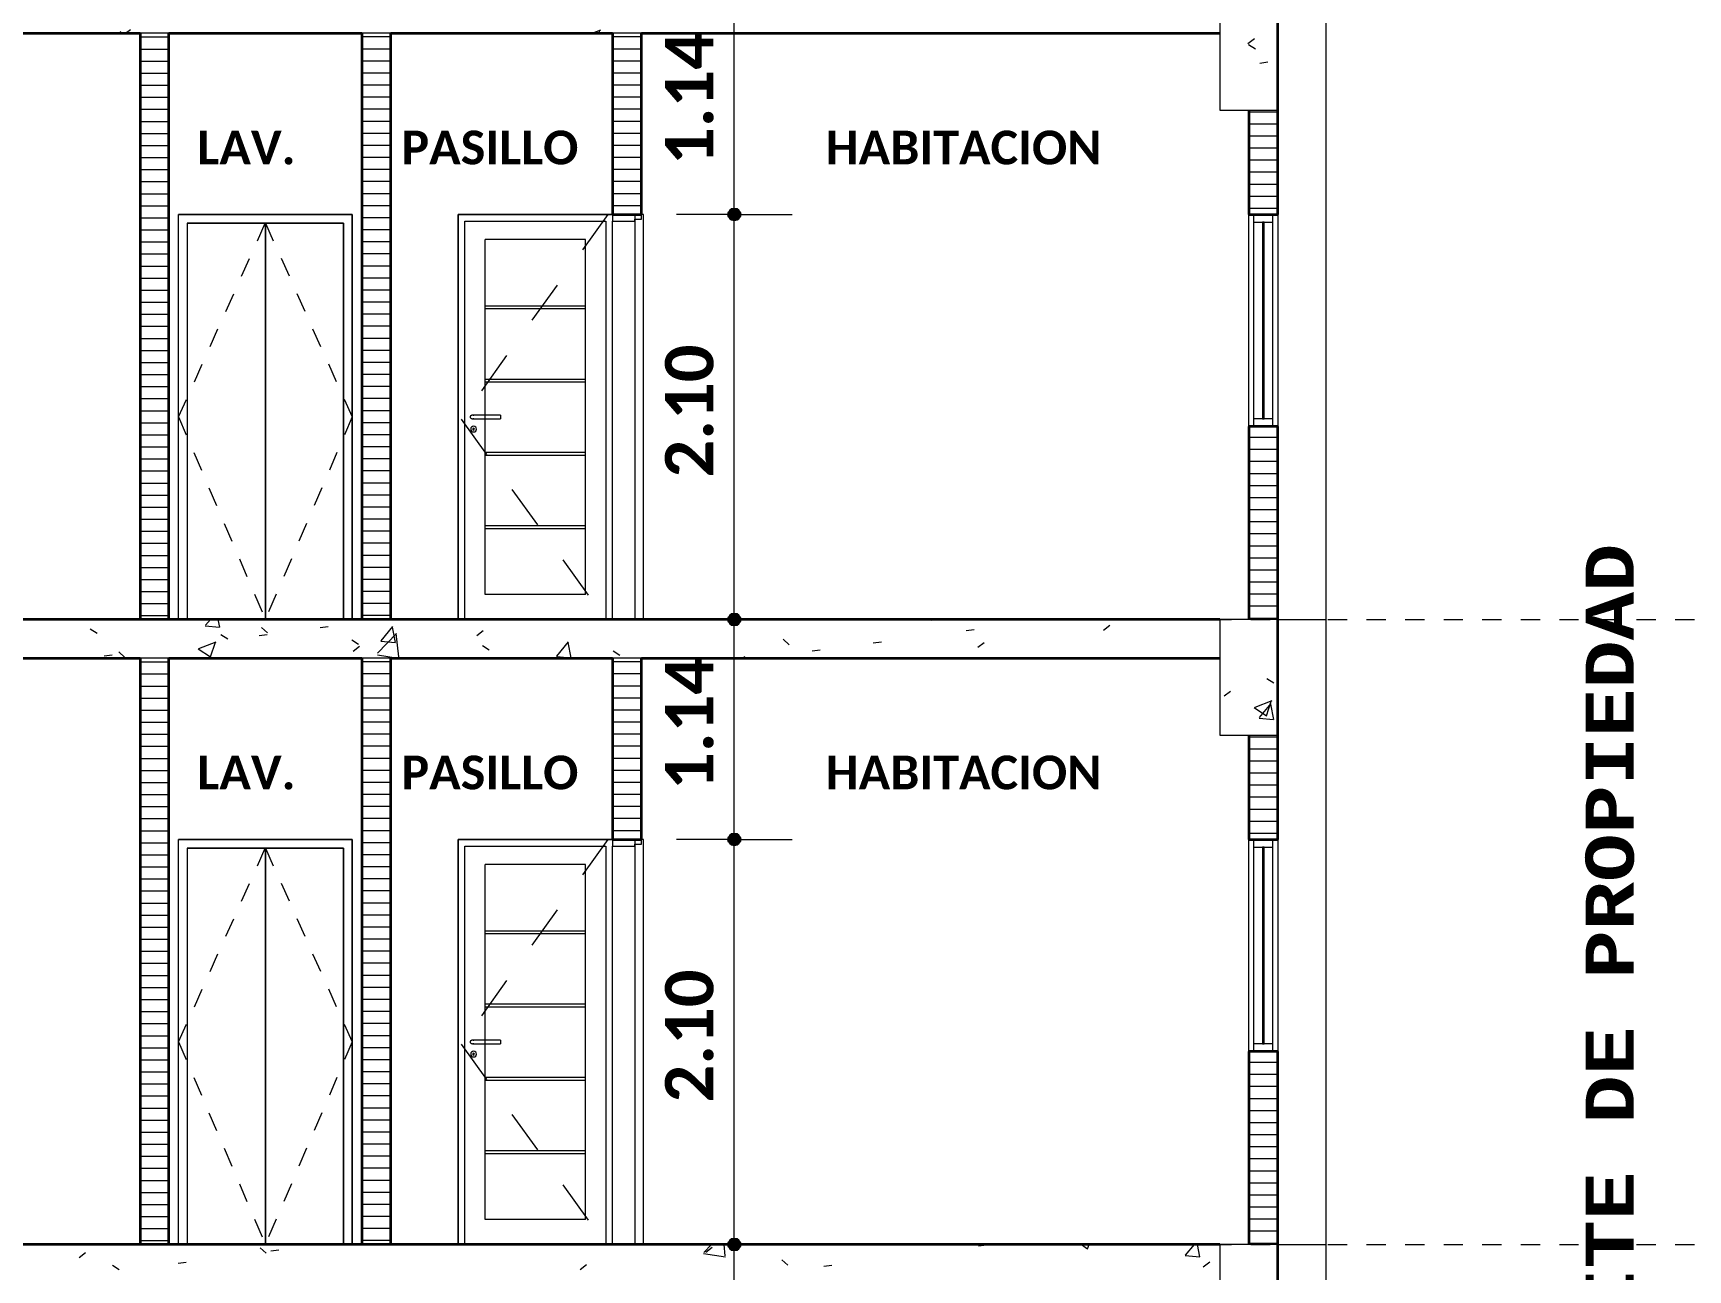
# Model space of a CAD drawing. Header units: metres. Extents: x -144 to 1000, y -717 to 29.
# Drawn here: x 235.41 to 243.99, y -639.72 to -633.31 of the extents above; entities that cross this region are included whole.
import ezdxf

# ---------------------------------------------------------------- set-up
doc = ezdxf.new("R2010")
doc.units = ezdxf.units.M
for name, pattern in [('Center', [0.054356, 0.00635, -0.016002, 0.016002, -0.016002]), ('Punto 1 mm', [0.075, 0, -0.075]), ('Trazo', [0.45, 0.225, -0.225])]:
    doc.linetypes.add(name, pattern=pattern)
doc.layers.get('0').update_dxf_attribs({"color": 1})
for name, color, linetype, lineweight in [('A-ANNO-DIMS', 1, 'Continuous', 9), ('A-DETL-GENF', 1, 'Continuous', 9), ('A-DETL-THIN', 1, 'Continuous', 9), ('A-DOOR', 1, 'Continuous', 9), ('A-DOOR-FRAM', 1, 'Continuous', 9), ('A-DOOR-HDLN', 1, 'Trazo', 20), ('A-FLOR', 2, 'Continuous', 9), ('A-FLOR-LEVL', 51, 'Continuous', 9), ('A-FLOR-PATT', 8, 'Continuous', 50), ('A-GLAZ', 1, 'Continuous', 9), ('A-WALL', 4, 'Continuous', 9), ('G-ANNO-TEXT', 2, 'Continuous', 9), ('S-BEAM', 1, 'Continuous', 9)]:
    doc.layers.add(name, color=color, linetype=linetype, lineweight=lineweight)
doc.layers.add('A-WALL-PATT', color=7, linetype='Continuous', lineweight=35, true_color=0x9c9c9c)
doc.styles.add('Calibri_B', font='calibrib.ttf', dxfattribs={"height": 0.165})
doc.styles.add('Calibri_B_1', font='calibrib.ttf', dxfattribs={"height": 0.135})
doc.styles.add('Courier New_B', font='courbd.ttf', dxfattribs={"height": 0.1125})

# ---------------------------------------------------------------- blocks, each defined once
blk = doc.blocks.new('ololo')
at = {"layer": 'A-ANNO-DIMS', "lineweight": 25}
h = blk.add_hatch(color=256, dxfattribs=at)
edge = h.paths.add_edge_path()
edge.add_arc((239.0433, -634.2454), 0.0312, 0, 360)
h = blk.add_hatch(color=256, dxfattribs=at)
edge = h.paths.add_edge_path()
edge.add_arc((239.0433, -634.2454), 0.0312, 0, 360)
h = blk.add_hatch(color=256, dxfattribs=at)
edge = h.paths.add_edge_path()
edge.add_arc((239.0433, -636.3454), 0.0312, 0, 360)
h = blk.add_hatch(color=256, dxfattribs=at)
edge = h.paths.add_edge_path()
edge.add_arc((239.0433, -636.3454), 0.0312, 0, 360)
h = blk.add_hatch(color=256, dxfattribs=at)
edge = h.paths.add_edge_path()
edge.add_arc((239.0433, -637.4854), 0.0312, 0, 360)
h = blk.add_hatch(color=256, dxfattribs=at)
edge = h.paths.add_edge_path()
edge.add_arc((239.0433, -637.4854), 0.0312, 0, 360)
h = blk.add_hatch(color=256, dxfattribs=at)
edge = h.paths.add_edge_path()
edge.add_arc((239.0433, -639.5854), 0.0312, 0, 360)
h = blk.add_hatch(color=256, dxfattribs=at)
edge = h.paths.add_edge_path()
edge.add_arc((239.0433, -639.5854), 0.0312, 0, 360)
at = {"layer": 'A-ANNO-DIMS'}
for p, q in [((239.0433, -634.2454), (239.0433, -633.1054)), ((239.0433, -634.2454), (238.7433, -634.2454)), ((239.0433, -634.2454), (238.7433, -634.2454)), ((239.0433, -636.3454), (239.0433, -634.2454)), ((239.0433, -634.2454), (239.3433, -634.2454)), ((239.0433, -634.2454), (239.3433, -634.2454)), ((239.0433, -636.3454), (238.7433, -636.3454)), ((239.0433, -636.3454), (238.7433, -636.3454)), ((239.0433, -637.4854), (239.0433, -636.3454)), ((239.0433, -636.3454), (239.3433, -636.3454)), ((239.0433, -636.3454), (239.3433, -636.3454)), ((239.0433, -637.4854), (238.7433, -637.4854)), ((239.0433, -637.4854), (238.7433, -637.4854)), ((239.0433, -639.5854), (239.0433, -637.4854)), ((239.0433, -637.4854), (239.3433, -637.4854)), ((239.0433, -637.4854), (239.3433, -637.4854)), ((239.0433, -639.5854), (238.7433, -639.5854)), ((239.0433, -639.5854), (238.7433, -639.5854)), ((239.0433, -640.7254), (239.0433, -639.5854)), ((239.0433, -639.5854), (239.3433, -639.5854)), ((239.0433, -639.5854), (239.3433, -639.5854))]:
    blk.add_line(p, q, dxfattribs=at)
at = {"layer": 'A-ANNO-DIMS', "lineweight": 25}
for centre in [(239.0433, -634.2454), (239.0433, -634.2454), (239.0433, -636.3454), (239.0433, -636.3454), (239.0433, -637.4854), (239.0433, -637.4854), (239.0433, -639.5854), (239.0433, -639.5854)]:
    blk.add_circle(centre, 0.0312, dxfattribs=at)
at = {"layer": 'A-DETL-GENF'}
for p, q in [((241.7067, -633.3595), (241.7399, -633.3339)), ((241.7098, -633.3651), (241.7452, -633.3876)), ((241.7686, -633.4606), (241.8102, -633.4551)), ((241.8047, -636.6517), (241.8401, -636.6742)), ((241.5831, -636.7417), (241.6164, -636.7161)), ((241.7433, -636.8002), (241.8322, -636.766)), ((241.7664, -636.8537), (241.8276, -636.7807)), ((241.8022, -636.8449), (241.8279, -636.7681)), ((241.8401, -636.8637), (241.8254, -636.7841)), ((241.7391, -636.8018), (241.8023, -636.8444)), ((241.764, -636.8566), (241.8399, -636.8632))]:
    blk.add_line(p, q, dxfattribs=at)
at = {"layer": 'A-DETL-THIN'}
for p, q in [((241.5612, -633.1054), (241.5612, -633.7054)), ((241.8612, -633.7054), (241.8612, -633.1054)), ((241.5612, -633.7054), (241.8612, -633.7054)), ((241.5612, -636.3454), (241.5612, -636.9454)), ((241.8612, -636.3454), (241.5612, -636.3454)), ((241.8612, -636.9454), (241.8612, -636.3454)), ((241.5612, -636.9454), (241.8612, -636.9454)), ((241.5612, -639.5854), (241.5612, -640.1854)), ((241.8612, -639.5854), (241.5612, -639.5854)), ((241.8612, -640.1854), (241.8612, -639.5854))]:
    blk.add_line(p, q, dxfattribs=at)
at = {"layer": 'A-DOOR', "linetype": 'Center'}
for p, q in [((236.1615, -635.2954), (236.6115, -634.2904)), ((236.6115, -634.2904), (237.0615, -635.2954)), ((236.1615, -635.2954), (236.6115, -636.3454)), ((237.0615, -635.2954), (236.6115, -636.3454)), ((236.1615, -638.5354), (236.6115, -637.5304)), ((236.6115, -637.5304), (237.0615, -638.5354)), ((236.1615, -638.5354), (236.6115, -639.5854)), ((237.0615, -638.5354), (236.6115, -639.5854))]:
    blk.add_line(p, q, dxfattribs=at)
at = {"layer": 'A-DOOR'}
for p, q in [((236.2065, -634.2904), (236.2065, -636.3454)), ((236.6115, -634.2904), (236.2065, -634.2904)), ((236.6115, -636.3454), (236.6115, -634.2904)), ((237.0165, -634.2904), (236.6115, -634.2904)), ((236.6115, -634.2904), (236.6115, -636.3454)), ((237.0165, -636.3454), (237.0165, -634.2904)), ((238.2715, -634.3754), (237.7515, -634.3754)), ((237.7515, -636.2154), (237.7515, -634.3754)), ((238.2715, -636.2154), (238.2715, -634.3754)), ((238.2715, -634.7204), (237.7515, -634.7204)), ((238.2715, -634.7354), (237.7515, -634.7354)), ((238.2715, -635.1004), (237.7515, -635.1004)), ((238.2715, -635.1154), (237.7515, -635.1154)), ((237.6898, -635.2854), (237.6932, -635.2854)), ((237.6932, -635.3053), (237.6898, -635.3053)), ((237.8315, -635.2854), (237.6915, -635.2854)), ((237.6915, -635.3054), (237.8315, -635.3054)), ((238.2715, -635.4804), (237.7515, -635.4804)), ((238.2715, -635.4954), (237.7515, -635.4954)), ((238.2715, -635.8604), (237.7515, -635.8604)), ((238.2715, -635.8754), (237.7515, -635.8754)), ((238.2715, -636.2154), (237.7515, -636.2154)), ((236.2065, -637.5304), (236.2065, -639.5854)), ((236.6115, -637.5304), (236.2065, -637.5304)), ((236.6115, -639.5854), (236.6115, -637.5304)), ((237.0165, -637.5304), (236.6115, -637.5304)), ((236.6115, -637.5304), (236.6115, -639.5854)), ((237.0165, -639.5854), (237.0165, -637.5304)), ((238.2715, -637.6154), (237.7515, -637.6154)), ((237.7515, -639.4554), (237.7515, -637.6154)), ((238.2715, -639.4554), (238.2715, -637.6154)), ((238.2715, -637.9604), (237.7515, -637.9604)), ((238.2715, -637.9754), (237.7515, -637.9754)), ((238.2715, -638.3404), (237.7515, -638.3404)), ((238.2715, -638.3554), (237.7515, -638.3554)), ((237.6898, -638.5254), (237.6932, -638.5254)), ((237.6932, -638.5453), (237.6898, -638.5453)), ((237.8315, -638.5254), (237.6915, -638.5254)), ((237.6915, -638.5454), (237.8315, -638.5454)), ((238.2715, -638.7204), (237.7515, -638.7204)), ((238.2715, -638.7354), (237.7515, -638.7354)), ((238.2715, -639.1004), (237.7515, -639.1004)), ((238.2715, -639.1154), (237.7515, -639.1154)), ((238.2715, -639.4554), (237.7515, -639.4554))]:
    blk.add_line(p, q, dxfattribs=at)
at = {"layer": 'A-DOOR', "lineweight": 15}
for p, q in [((238.5715, -634.2454), (238.5265, -634.2454)), ((238.5265, -634.2454), (238.5265, -636.3454)), ((238.5715, -636.3454), (238.5715, -634.2454)), ((238.5265, -636.3454), (238.5715, -636.3454)), ((238.5715, -637.4854), (238.5265, -637.4854)), ((238.5265, -637.4854), (238.5265, -639.5854)), ((238.5715, -639.5854), (238.5715, -637.4854)), ((238.5265, -639.5854), (238.5715, -639.5854))]:
    blk.add_line(p, q, dxfattribs=at)
at = {"layer": 'A-DOOR', "flags": 128}
for points in [[(237.8315, -635.2854), (237.8315, -635.2858), (237.8315, -635.2864), (237.8315, -635.2874), (237.8315, -635.2886), (237.8315, -635.2901), (237.8315, -635.2918), (237.8315, -635.2935), (237.8315, -635.2954)], [(237.8315, -635.2954), (237.8315, -635.2972), (237.8315, -635.299), (237.8315, -635.3006), (237.8315, -635.3021), (237.8315, -635.3034), (237.8315, -635.3043), (237.8315, -635.305), (237.8315, -635.3053)], [(237.8315, -638.5254), (237.8315, -638.5258), (237.8315, -638.5264), (237.8315, -638.5274), (237.8315, -638.5286), (237.8315, -638.5301), (237.8315, -638.5318), (237.8315, -638.5335), (237.8315, -638.5354)], [(237.8315, -638.5354), (237.8315, -638.5372), (237.8315, -638.539), (237.8315, -638.5406), (237.8315, -638.5421), (237.8315, -638.5434), (237.8315, -638.5443), (237.8315, -638.545), (237.8315, -638.5453)]]:
    blk.add_lwpolyline(points, dxfattribs=at)
at = {"layer": 'A-DOOR'}
for centre, radius, start, end in [((237.6915, -635.3583), 0.015, 90, 270), ((237.6915, -635.3583), 0.005, 90, 270), ((237.6915, -635.3583), 0.015, 270, 90), ((237.6915, -635.3583), 0.005, 270, 90), ((237.6915, -638.5983), 0.015, 90, 270), ((237.6915, -638.5983), 0.005, 90, 270), ((237.6915, -638.5983), 0.015, 270, 90), ((237.6915, -638.5983), 0.005, 270, 90)]:
    blk.add_arc(centre, radius, start, end, dxfattribs=at)
for points in [[(237.6932, -635.2854), (237.6921, -635.2854), (237.6898, -635.2854), (237.6864, -635.2857), (237.6832, -635.2864), (237.6803, -635.2874), (237.6778, -635.2886), (237.6757, -635.2901), (237.6742, -635.2917), (237.6732, -635.2935), (237.673, -635.2948), (237.673, -635.2954)], [(237.673, -635.2954), (237.673, -635.296), (237.6732, -635.2972), (237.6742, -635.299), (237.6757, -635.3007), (237.6778, -635.3022), (237.6803, -635.3034), (237.6832, -635.3044), (237.6864, -635.3051), (237.6898, -635.3054), (237.6921, -635.3054), (237.6932, -635.3053)], [(237.6932, -638.5254), (237.6921, -638.5254), (237.6898, -638.5254), (237.6864, -638.5257), (237.6832, -638.5264), (237.6803, -638.5274), (237.6778, -638.5286), (237.6757, -638.5301), (237.6742, -638.5317), (237.6732, -638.5335), (237.673, -638.5348), (237.673, -638.5354)], [(237.673, -638.5354), (237.673, -638.536), (237.6732, -638.5372), (237.6742, -638.539), (237.6757, -638.5407), (237.6778, -638.5422), (237.6803, -638.5434), (237.6832, -638.5444), (237.6864, -638.5451), (237.6898, -638.5454), (237.6921, -638.5454), (237.6932, -638.5453)]]:
    blk.add_open_spline(points, degree=3, dxfattribs=at)
at = {"layer": 'A-DOOR-FRAM'}
for p, q in [((236.1615, -636.3454), (236.1615, -634.2454)), ((237.0615, -634.2454), (236.1615, -634.2454)), ((236.2065, -634.2904), (236.2065, -636.3454)), ((236.2065, -634.2904), (237.0165, -634.2904)), ((237.0165, -634.2904), (237.0165, -636.3454)), ((237.0615, -636.3454), (237.0615, -634.2454)), ((238.4115, -634.2454), (237.6115, -634.2454)), ((237.6115, -634.2454), (237.6115, -636.3454)), ((237.6465, -636.3454), (237.6465, -634.2804)), ((237.6465, -634.2804), (238.3765, -634.2804)), ((238.3765, -634.2804), (238.3765, -636.3454)), ((238.4115, -636.3454), (238.4115, -634.2804)), ((236.1615, -639.5854), (236.1615, -637.4854)), ((237.0615, -637.4854), (236.1615, -637.4854)), ((236.2065, -637.5304), (236.2065, -639.5854)), ((236.2065, -637.5304), (237.0165, -637.5304)), ((237.0165, -637.5304), (237.0165, -639.5854)), ((237.0615, -639.5854), (237.0615, -637.4854)), ((238.4115, -637.4854), (237.6115, -637.4854)), ((237.6115, -637.4854), (237.6115, -639.5854)), ((237.6465, -639.5854), (237.6465, -637.5204)), ((237.6465, -637.5204), (238.3765, -637.5204)), ((238.3765, -637.5204), (238.3765, -639.5854)), ((238.4115, -639.5854), (238.4115, -637.5204))]:
    blk.add_line(p, q, dxfattribs=at)
at = {"layer": 'A-DOOR-FRAM', "lineweight": 15}
for p, q in [((238.4115, -634.2454), (238.4115, -634.2804)), ((238.5615, -634.2454), (238.4115, -634.2454)), ((238.4115, -634.2804), (238.5265, -634.2804)), ((238.5265, -634.2804), (238.5265, -634.2704)), ((238.5265, -634.2704), (238.5615, -634.2704)), ((238.5615, -634.2704), (238.5615, -634.2454)), ((238.4115, -637.4854), (238.4115, -637.5204)), ((238.5615, -637.4854), (238.4115, -637.4854)), ((238.4115, -637.5204), (238.5265, -637.5204)), ((238.5265, -637.5204), (238.5265, -637.5104)), ((238.5265, -637.5104), (238.5615, -637.5104)), ((238.5615, -637.5104), (238.5615, -637.4854))]:
    blk.add_line(p, q, dxfattribs=at)
at = {"layer": 'A-DOOR-HDLN'}
for p, q in [((238.3865, -634.2454), (237.6265, -635.3074)), ((237.6265, -635.3074), (238.3765, -636.3454)), ((238.3865, -637.4854), (237.6265, -638.5474)), ((237.6265, -638.5474), (238.3765, -639.5854))]:
    blk.add_line(p, q, dxfattribs=at)
at = {"layer": 'A-FLOR', "lineweight": 35}
for p, q in [((232.9626, -633.3054), (235.9615, -633.3054)), ((236.1115, -633.3054), (237.1115, -633.3054)), ((237.2615, -633.3054), (238.4115, -633.3054)), ((238.5615, -633.3054), (241.5612, -633.3054)), ((241.5612, -636.3454), (232.9626, -636.3454)), ((232.9626, -636.5454), (235.9615, -636.5454)), ((236.1115, -636.5454), (237.1115, -636.5454)), ((237.2615, -636.5454), (238.4115, -636.5454)), ((238.5615, -636.5454), (241.5612, -636.5454)), ((241.5612, -639.5854), (232.9626, -639.5854))]:
    blk.add_line(p, q, dxfattribs=at)
at = {"layer": 'A-FLOR-LEVL', "color": 251, "linetype": 'Punto 1 mm', "true_color": 0x6c6c6c}
for p, q in [((237.7216, -636.3454), (250.923, -636.3454)), ((237.7216, -639.5854), (250.923, -639.5854))]:
    blk.add_line(p, q, dxfattribs=at)
at = {"layer": 'A-FLOR-PATT', "color": 8, "lineweight": 5, "true_color": 0x828282}
for p, q in [((235.8587, -633.2973), (235.8676, -633.3054)), ((235.8863, -633.3054), (235.9113, -633.2862)), ((238.3068, -633.3054), (238.3511, -633.2884)), ((238.3416, -633.3054), (238.3466, -633.2905)), ((236.3009, -636.3755), (236.3262, -636.3454)), ((236.3746, -636.3855), (236.3672, -636.3454)), ((240.0645, -636.3454), (240.0684, -636.3489)), ((235.7031, -636.3939), (235.7385, -636.4164)), ((236.2985, -636.3784), (236.3744, -636.385)), ((236.3811, -636.4225), (236.4164, -636.445)), ((236.5785, -636.4284), (236.62, -636.423)), ((236.5919, -636.3865), (236.6228, -636.4149)), ((236.8962, -636.3866), (236.9377, -636.3812)), ((237.0591, -636.4512), (237.0944, -636.4737)), ((237.1933, -636.5203), (237.2922, -636.4173)), ((237.2118, -636.4552), (237.273, -636.3822)), ((237.2855, -636.4652), (237.2708, -636.3856)), ((237.3044, -636.539), (237.2904, -636.4184)), ((237.7077, -636.428), (237.7409, -636.4025)), ((239.2968, -636.4477), (239.3277, -636.476)), ((240.245, -636.4027), (240.2866, -636.3972)), ((240.9571, -636.4002), (240.9903, -636.3747)), ((235.7762, -636.5341), (235.8177, -636.5286)), ((235.8512, -636.5137), (235.8821, -636.542)), ((236.2637, -636.4966), (236.3268, -636.5392)), ((236.2671, -636.4953), (236.3561, -636.4612)), ((236.3267, -636.5397), (236.3525, -636.4629)), ((237.0662, -636.5093), (237.0994, -636.4838)), ((237.1926, -636.5288), (237.2998, -636.5454)), ((237.2094, -636.4581), (237.2853, -636.4647)), ((237.737, -636.4798), (237.7724, -636.5023)), ((238.1204, -636.5378), (238.1963, -636.5444)), ((238.1227, -636.5349), (238.184, -636.4619)), ((238.1964, -636.5449), (238.1817, -636.4653)), ((238.415, -636.5085), (238.4503, -636.531)), ((239.0929, -636.5371), (239.1059, -636.5454)), ((239.4461, -636.5078), (239.4877, -636.5024)), ((239.764, -636.466), (239.8056, -636.4605)), ((240.3053, -636.4894), (240.3385, -636.4639)), ((239.0917, -636.5454), (239.0949, -636.5416)), ((239.0927, -636.5454), (239.0927, -636.545)), ((235.6464, -639.6534), (235.6796, -639.6278)), ((236.5844, -639.6029), (236.6153, -639.6313)), ((236.6395, -639.6189), (236.681, -639.6134)), ((238.8859, -639.6267), (238.9256, -639.5854)), ((238.8958, -639.6256), (238.9291, -639.6)), ((238.9966, -639.6445), (238.9898, -639.5854)), ((240.3091, -639.5926), (240.3507, -639.5872)), ((240.8429, -639.5854), (240.8753, -639.6072)), ((240.8751, -639.6077), (240.8826, -639.5854)), ((241.3837, -639.6404), (241.4298, -639.5854)), ((241.4578, -639.6499), (241.4459, -639.5854)), ((235.8182, -639.6933), (235.8536, -639.7158)), ((236.1585, -639.6822), (236.2, -639.6767)), ((238.2439, -639.7148), (238.2772, -639.6893)), ((238.884, -639.6327), (238.997, -639.6502)), ((239.2899, -639.6647), (239.3208, -639.693)), ((239.5073, -639.6982), (239.5489, -639.6927)), ((241.3818, -639.6427), (241.4577, -639.6494)), ((241.475, -639.7011), (241.5083, -639.6756))]:
    blk.add_line(p, q, dxfattribs=at)
at = {"layer": 'A-GLAZ', "lineweight": 15}
for p, q in [((241.8363, -634.2454), (241.7363, -634.2454)), ((241.7363, -634.2454), (241.7363, -634.2854)), ((241.7363, -634.2854), (241.8363, -634.2854)), ((241.7913, -634.2854), (241.7813, -634.2854)), ((241.7813, -634.2854), (241.7813, -635.3054)), ((241.7913, -635.3054), (241.7913, -634.2854)), ((241.8363, -634.2854), (241.8363, -634.2454)), ((241.7363, -635.3054), (241.7363, -635.3454)), ((241.8363, -635.3054), (241.7363, -635.3054)), ((241.7813, -635.3054), (241.7913, -635.3054)), ((241.8363, -635.3454), (241.8363, -635.3054)), ((241.7363, -635.3454), (241.8363, -635.3454)), ((241.8363, -637.4854), (241.7363, -637.4854)), ((241.7363, -637.4854), (241.7363, -637.5254)), ((241.7363, -637.5254), (241.8363, -637.5254)), ((241.7913, -637.5254), (241.7813, -637.5254)), ((241.7813, -637.5254), (241.7813, -638.5454)), ((241.7913, -638.5454), (241.7913, -637.5254)), ((241.8363, -637.5254), (241.8363, -637.4854)), ((241.7363, -638.5454), (241.7363, -638.5854)), ((241.8363, -638.5454), (241.7363, -638.5454)), ((241.7363, -638.5854), (241.8363, -638.5854)), ((241.7813, -638.5454), (241.7913, -638.5454)), ((241.8363, -638.5854), (241.8363, -638.5454))]:
    blk.add_line(p, q, dxfattribs=at)
at = {"layer": 'A-GLAZ'}
for p, q in [((241.7363, -634.2854), (241.7363, -635.3054)), ((241.8363, -635.3054), (241.8363, -634.2854)), ((241.7363, -637.5254), (241.7363, -638.5454)), ((241.8363, -638.5454), (241.8363, -637.5254))]:
    blk.add_line(p, q, dxfattribs=at)
at = {"layer": 'A-WALL'}
for p, q in [((242.1113, -626.6254), (242.1113, -642.8254)), ((236.1115, -633.3054), (235.9615, -633.3054)), ((237.2615, -633.3054), (237.1115, -633.3054)), ((238.5615, -633.3054), (238.4115, -633.3054)), ((236.1615, -636.3454), (236.1615, -634.2454)), ((236.1615, -634.2454), (237.0615, -634.2454)), ((237.0615, -634.2454), (237.0615, -636.3454)), ((237.6115, -636.3454), (237.6115, -634.2454)), ((237.6115, -634.2454), (238.4115, -634.2454)), ((241.7113, -635.3454), (241.7113, -634.2454)), ((241.8613, -634.2454), (241.8613, -635.3454)), ((241.8615, -636.3454), (242.1113, -636.3454)), ((236.1115, -636.5454), (235.9615, -636.5454)), ((237.2615, -636.5454), (237.1115, -636.5454)), ((238.5615, -636.5454), (238.4115, -636.5454)), ((236.1615, -639.5854), (236.1615, -637.4854)), ((236.1615, -637.4854), (237.0615, -637.4854)), ((237.0615, -637.4854), (237.0615, -639.5854)), ((237.6115, -639.5854), (237.6115, -637.4854)), ((237.6115, -637.4854), (238.4115, -637.4854)), ((241.7113, -638.5854), (241.7113, -637.4854)), ((241.8613, -637.4854), (241.8613, -638.5854)), ((241.8615, -639.5854), (242.1113, -639.5854))]:
    blk.add_line(p, q, dxfattribs=at)
at = {"layer": 'A-WALL', "lineweight": 35}
for p, q in [((235.9615, -633.3054), (235.9615, -636.3454)), ((236.1115, -636.3454), (236.1115, -633.3054)), ((237.1115, -633.3054), (237.1115, -636.3454)), ((237.2615, -636.3454), (237.2615, -633.3054)), ((238.4115, -633.3054), (238.4115, -634.2454)), ((238.5615, -634.2454), (238.5615, -633.3054)), ((241.7113, -633.7054), (241.7113, -634.2454)), ((241.8613, -634.2454), (241.8613, -633.7054)), ((238.4115, -634.2454), (238.5615, -634.2454)), ((241.7113, -634.2454), (241.8613, -634.2454)), ((241.8613, -635.3454), (241.7113, -635.3454)), ((241.7113, -635.3454), (241.7113, -636.3454)), ((241.8613, -636.3454), (241.8613, -635.3454)), ((235.9615, -636.5454), (235.9615, -639.5854)), ((236.1115, -639.5854), (236.1115, -636.5454)), ((237.1115, -636.5454), (237.1115, -639.5854)), ((237.2615, -639.5854), (237.2615, -636.5454)), ((238.4115, -636.5454), (238.4115, -637.4854)), ((238.5615, -637.4854), (238.5615, -636.5454)), ((241.7113, -636.9454), (241.7113, -637.4854)), ((241.8613, -637.4854), (241.8613, -636.9454)), ((238.4115, -637.4854), (238.5615, -637.4854)), ((241.7113, -637.4854), (241.8613, -637.4854)), ((241.8613, -638.5854), (241.7113, -638.5854)), ((241.7113, -638.5854), (241.7113, -639.5854)), ((241.8613, -639.5854), (241.8613, -638.5854))]:
    blk.add_line(p, q, dxfattribs=at)
at = {"layer": 'A-WALL-PATT', "color": 8, "lineweight": 5, "true_color": 0x727272}
for p, q in [((235.9615, -633.3254), (236.1106, -633.3254)), ((237.2615, -633.3254), (237.1115, -633.3254)), ((238.5615, -633.3254), (238.4115, -633.3254)), ((235.9615, -633.3879), (236.1106, -633.3879)), ((237.2615, -633.3879), (237.1115, -633.3879)), ((238.5615, -633.3879), (238.4115, -633.3879)), ((235.9615, -633.4504), (236.1106, -633.4504)), ((235.9615, -633.5129), (236.1106, -633.5129)), ((237.2615, -633.4504), (237.1115, -633.4504)), ((237.2615, -633.5129), (237.1115, -633.5129)), ((238.5615, -633.4504), (238.4115, -633.4504)), ((238.5615, -633.5129), (238.4115, -633.5129)), ((235.9615, -633.5754), (236.1106, -633.5754)), ((237.2615, -633.5754), (237.1115, -633.5754)), ((238.5615, -633.5754), (238.4115, -633.5754)), ((235.9615, -633.6379), (236.1107, -633.6379)), ((235.9615, -633.7004), (236.1107, -633.7004)), ((237.2615, -633.6379), (237.1115, -633.6379)), ((237.2615, -633.7004), (237.1115, -633.7004)), ((238.5615, -633.6379), (238.4115, -633.6379)), ((238.5615, -633.7004), (238.4115, -633.7004)), ((235.9615, -633.7629), (236.1107, -633.7629)), ((237.2615, -633.7629), (237.1115, -633.7629)), ((238.5615, -633.7629), (238.4115, -633.7629)), ((241.7113, -633.7129), (241.8612, -633.7129)), ((241.7113, -633.7754), (241.8612, -633.7754)), ((235.9615, -633.8254), (236.1107, -633.8254)), ((237.2615, -633.8254), (237.1115, -633.8254)), ((238.5615, -633.8254), (238.4115, -633.8254)), ((241.7113, -633.8379), (241.8612, -633.8379)), ((235.9615, -633.8879), (236.1107, -633.8879)), ((235.9615, -633.9504), (236.1108, -633.9504)), ((237.2615, -633.8879), (237.1115, -633.8879)), ((237.2615, -633.9504), (237.1115, -633.9504)), ((238.5615, -633.8879), (238.4115, -633.8879)), ((238.5615, -633.9504), (238.4115, -633.9504)), ((241.7113, -633.9004), (241.8612, -633.9004)), ((241.7113, -633.9629), (241.8612, -633.9629)), ((235.9615, -634.0129), (236.1108, -634.0129)), ((237.2615, -634.0129), (237.1115, -634.0129)), ((238.5615, -634.0129), (238.4115, -634.0129)), ((241.7113, -634.0254), (241.8613, -634.0254)), ((235.9615, -634.0754), (236.1108, -634.0754)), ((237.2615, -634.0754), (237.1115, -634.0754)), ((238.5615, -634.0754), (238.4115, -634.0754)), ((241.7113, -634.0879), (241.8613, -634.0879)), ((235.9615, -634.1379), (236.1108, -634.1379)), ((235.9615, -634.2004), (236.1108, -634.2004)), ((237.2615, -634.1379), (237.1115, -634.1379)), ((237.2615, -634.2004), (237.1115, -634.2004)), ((238.5615, -634.1379), (238.4115, -634.1379)), ((238.5615, -634.2004), (238.4115, -634.2004)), ((241.7113, -634.1504), (241.8613, -634.1504)), ((241.7113, -634.2129), (241.8613, -634.2129)), ((235.9615, -634.2629), (236.1109, -634.2629)), ((237.2615, -634.2629), (237.1115, -634.2629)), ((235.9615, -634.3254), (236.1109, -634.3254)), ((235.9615, -634.3879), (236.1109, -634.3879)), ((237.2615, -634.3254), (237.1115, -634.3254)), ((237.2615, -634.3879), (237.1115, -634.3879)), ((235.9615, -634.4504), (236.1109, -634.4504)), ((237.2615, -634.4504), (237.1115, -634.4504)), ((235.9615, -634.5129), (236.1109, -634.5129)), ((237.2615, -634.5129), (237.1115, -634.5129)), ((235.9615, -634.5754), (236.111, -634.5754)), ((235.9615, -634.6379), (236.111, -634.6379)), ((237.2615, -634.5754), (237.1115, -634.5754)), ((237.2615, -634.6379), (237.1115, -634.6379)), ((235.9615, -634.7004), (236.111, -634.7004)), ((237.2615, -634.7004), (237.1115, -634.7004)), ((235.9615, -634.7629), (236.111, -634.7629)), ((237.2615, -634.7629), (237.1115, -634.7629)), ((235.9615, -634.8254), (236.111, -634.8254)), ((235.9615, -634.8879), (236.1111, -634.8879)), ((237.2615, -634.8254), (237.1115, -634.8254)), ((237.2615, -634.8879), (237.1115, -634.8879)), ((235.9615, -634.9504), (236.1111, -634.9504)), ((237.2615, -634.9504), (237.1115, -634.9504)), ((235.9615, -635.0129), (236.1111, -635.0129)), ((235.9615, -635.0754), (236.1111, -635.0754)), ((237.2615, -635.0129), (237.1115, -635.0129)), ((237.2615, -635.0754), (237.1115, -635.0754)), ((235.9615, -635.1379), (236.1111, -635.1379)), ((237.2615, -635.1379), (237.1115, -635.1379)), ((235.9615, -635.2004), (236.1112, -635.2004)), ((237.2615, -635.2004), (237.1115, -635.2004)), ((235.9615, -635.2629), (236.1112, -635.2629)), ((235.9615, -635.3254), (236.1112, -635.3254)), ((237.2615, -635.2629), (237.1115, -635.2629)), ((237.2615, -635.3254), (237.1115, -635.3254)), ((235.9615, -635.3879), (236.1112, -635.3879)), ((237.2615, -635.3879), (237.1115, -635.3879)), ((241.7113, -635.4004), (241.8613, -635.4004)), ((235.9615, -635.4504), (236.1112, -635.4504)), ((237.2615, -635.4504), (237.1115, -635.4504)), ((241.7113, -635.4629), (241.8613, -635.4629)), ((235.9615, -635.5129), (236.1112, -635.5129)), ((235.9615, -635.5754), (236.1113, -635.5754)), ((237.2615, -635.5129), (237.1115, -635.5129)), ((237.2615, -635.5754), (237.1115, -635.5754)), ((241.7113, -635.5254), (241.8613, -635.5254)), ((241.7113, -635.5879), (241.8613, -635.5879)), ((235.9615, -635.6379), (236.1113, -635.6379)), ((237.2615, -635.6379), (237.1115, -635.6379)), ((241.7113, -635.6504), (241.8613, -635.6504)), ((235.9615, -635.7004), (236.1113, -635.7004)), ((235.9615, -635.7629), (236.1113, -635.7629)), ((237.2615, -635.7004), (237.1115, -635.7004)), ((237.2615, -635.7629), (237.1115, -635.7629)), ((241.7113, -635.7129), (241.8613, -635.7129)), ((235.9615, -635.8254), (236.1113, -635.8254)), ((237.2615, -635.8254), (237.1115, -635.8254)), ((241.7113, -635.7754), (241.8613, -635.7754)), ((241.7113, -635.8379), (241.8613, -635.8379)), ((235.9615, -635.8879), (236.1114, -635.8879)), ((237.2615, -635.8879), (237.1115, -635.8879)), ((241.7113, -635.9004), (241.8613, -635.9004)), ((235.9615, -635.9504), (236.1114, -635.9504)), ((235.9615, -636.0129), (236.1114, -636.0129)), ((237.2615, -635.9504), (237.1115, -635.9504)), ((237.2615, -636.0129), (237.1115, -636.0129)), ((241.7113, -635.9629), (241.8613, -635.9629)), ((235.9615, -636.0754), (236.1114, -636.0754)), ((237.2615, -636.0754), (237.1115, -636.0754)), ((241.7113, -636.0254), (241.8613, -636.0254)), ((241.7113, -636.0879), (241.8613, -636.0879)), ((235.9615, -636.1379), (236.1114, -636.1379)), ((237.2615, -636.1379), (237.1115, -636.1379)), ((241.7113, -636.1504), (241.8613, -636.1504)), ((235.9615, -636.2004), (236.1115, -636.2004)), ((235.9615, -636.2629), (236.1115, -636.2629)), ((237.2615, -636.2004), (237.1115, -636.2004)), ((237.2615, -636.2629), (237.1115, -636.2629)), ((241.7113, -636.2129), (241.8613, -636.2129)), ((241.7113, -636.2754), (241.8613, -636.2754)), ((235.9615, -636.3254), (236.1115, -636.3254)), ((237.2615, -636.3254), (237.1115, -636.3254)), ((241.7113, -636.3379), (241.8613, -636.3379)), ((235.9615, -636.5654), (236.1106, -636.5654)), ((237.2615, -636.5654), (237.1115, -636.5654)), ((238.5615, -636.5654), (238.4115, -636.5654)), ((235.9615, -636.6279), (236.1106, -636.6279)), ((235.9615, -636.6904), (236.1106, -636.6904)), ((237.2615, -636.6279), (237.1115, -636.6279)), ((237.2615, -636.6904), (237.1115, -636.6904)), ((238.5615, -636.6279), (238.4115, -636.6279)), ((238.5615, -636.6904), (238.4115, -636.6904)), ((235.9615, -636.7529), (236.1106, -636.7529)), ((237.2615, -636.7529), (237.1115, -636.7529)), ((238.5615, -636.7529), (238.4115, -636.7529)), ((235.9615, -636.8154), (236.1106, -636.8154)), ((235.9615, -636.8779), (236.1107, -636.8779)), ((237.2615, -636.8154), (237.1115, -636.8154)), ((237.2615, -636.8779), (237.1115, -636.8779)), ((238.5615, -636.8154), (238.4115, -636.8154)), ((238.5615, -636.8779), (238.4115, -636.8779)), ((235.9615, -636.9404), (236.1107, -636.9404)), ((237.2615, -636.9404), (237.1115, -636.9404)), ((238.5615, -636.9404), (238.4115, -636.9404)), ((241.7113, -636.9529), (241.8612, -636.9529)), ((235.9615, -637.0029), (236.1107, -637.0029)), ((237.2615, -637.0029), (237.1115, -637.0029)), ((238.5615, -637.0029), (238.4115, -637.0029)), ((241.7113, -637.0154), (241.8612, -637.0154)), ((235.9615, -637.0654), (236.1107, -637.0654)), ((235.9615, -637.1279), (236.1107, -637.1279)), ((237.2615, -637.0654), (237.1115, -637.0654)), ((237.2615, -637.1279), (237.1115, -637.1279)), ((238.5615, -637.0654), (238.4115, -637.0654)), ((238.5615, -637.1279), (238.4115, -637.1279)), ((241.7113, -637.0779), (241.8612, -637.0779)), ((235.9615, -637.1904), (236.1108, -637.1904)), ((237.2615, -637.1904), (237.1115, -637.1904)), ((238.5615, -637.1904), (238.4115, -637.1904)), ((241.7113, -637.1404), (241.8612, -637.1404)), ((241.7113, -637.2029), (241.8612, -637.2029)), ((235.9615, -637.2529), (236.1108, -637.2529)), ((237.2615, -637.2529), (237.1115, -637.2529)), ((238.5615, -637.2529), (238.4115, -637.2529)), ((241.7113, -637.2654), (241.8613, -637.2654)), ((235.9615, -637.3154), (236.1108, -637.3154)), ((235.9615, -637.3779), (236.1108, -637.3779)), ((237.2615, -637.3154), (237.1115, -637.3154)), ((237.2615, -637.3779), (237.1115, -637.3779)), ((238.5615, -637.3154), (238.4115, -637.3154)), ((238.5615, -637.3779), (238.4115, -637.3779)), ((241.7113, -637.3279), (241.8613, -637.3279)), ((241.7113, -637.3904), (241.8613, -637.3904)), ((235.9615, -637.4404), (236.1108, -637.4404)), ((237.2615, -637.4404), (237.1115, -637.4404)), ((238.5615, -637.4404), (238.4115, -637.4404)), ((241.7113, -637.4529), (241.8613, -637.4529)), ((235.9615, -637.5029), (236.1109, -637.5029)), ((235.9615, -637.5654), (236.1109, -637.5654)), ((237.2615, -637.5029), (237.1115, -637.5029)), ((237.2615, -637.5654), (237.1115, -637.5654)), ((235.9615, -637.6279), (236.1109, -637.6279)), ((237.2615, -637.6279), (237.1115, -637.6279)), ((235.9615, -637.6904), (236.1109, -637.6904)), ((237.2615, -637.6904), (237.1115, -637.6904)), ((235.9615, -637.7529), (236.1109, -637.7529)), ((235.9615, -637.8154), (236.111, -637.8154)), ((237.2615, -637.7529), (237.1115, -637.7529)), ((237.2615, -637.8154), (237.1115, -637.8154)), ((235.9615, -637.8779), (236.111, -637.8779)), ((237.2615, -637.8779), (237.1115, -637.8779)), ((235.9615, -637.9404), (236.111, -637.9404)), ((237.2615, -637.9404), (237.1115, -637.9404)), ((235.9615, -638.0029), (236.111, -638.0029)), ((235.9615, -638.0654), (236.111, -638.0654)), ((237.2615, -638.0029), (237.1115, -638.0029)), ((237.2615, -638.0654), (237.1115, -638.0654)), ((235.9615, -638.1279), (236.1111, -638.1279)), ((237.2615, -638.1279), (237.1115, -638.1279)), ((235.9615, -638.1904), (236.1111, -638.1904)), ((235.9615, -638.2529), (236.1111, -638.2529)), ((237.2615, -638.1904), (237.1115, -638.1904)), ((237.2615, -638.2529), (237.1115, -638.2529)), ((235.9615, -638.3154), (236.1111, -638.3154)), ((237.2615, -638.3154), (237.1115, -638.3154)), ((235.9615, -638.3779), (236.1111, -638.3779)), ((237.2615, -638.3779), (237.1115, -638.3779)), ((235.9615, -638.4404), (236.1112, -638.4404)), ((235.9615, -638.5029), (236.1112, -638.5029)), ((237.2615, -638.4404), (237.1115, -638.4404)), ((237.2615, -638.5029), (237.1115, -638.5029)), ((235.9615, -638.5654), (236.1112, -638.5654)), ((237.2615, -638.5654), (237.1115, -638.5654)), ((235.9615, -638.6279), (236.1112, -638.6279)), ((237.2615, -638.6279), (237.1115, -638.6279)), ((241.7113, -638.6404), (241.8613, -638.6404)), ((235.9615, -638.6904), (236.1112, -638.6904)), ((235.9615, -638.7529), (236.1112, -638.7529)), ((237.2615, -638.6904), (237.1115, -638.6904)), ((237.2615, -638.7529), (237.1115, -638.7529)), ((241.7113, -638.7029), (241.8613, -638.7029)), ((241.7113, -638.7654), (241.8613, -638.7654)), ((235.9615, -638.8154), (236.1113, -638.8154)), ((237.2615, -638.8154), (237.1115, -638.8154)), ((241.7113, -638.8279), (241.8613, -638.8279)), ((235.9615, -638.8779), (236.1113, -638.8779)), ((235.9615, -638.9404), (236.1113, -638.9404)), ((237.2615, -638.8779), (237.1115, -638.8779)), ((237.2615, -638.9404), (237.1115, -638.9404)), ((241.7113, -638.8904), (241.8613, -638.8904)), ((235.9615, -639.0029), (236.1113, -639.0029)), ((237.2615, -639.0029), (237.1115, -639.0029)), ((241.7113, -638.9529), (241.8613, -638.9529)), ((241.7113, -639.0154), (241.8613, -639.0154)), ((235.9615, -639.0654), (236.1113, -639.0654)), ((237.2615, -639.0654), (237.1115, -639.0654)), ((241.7113, -639.0779), (241.8613, -639.0779)), ((235.9615, -639.1279), (236.1114, -639.1279)), ((235.9615, -639.1904), (236.1114, -639.1904)), ((237.2615, -639.1279), (237.1115, -639.1279)), ((237.2615, -639.1904), (237.1115, -639.1904)), ((241.7113, -639.1404), (241.8613, -639.1404)), ((235.9615, -639.2529), (236.1114, -639.2529)), ((237.2615, -639.2529), (237.1115, -639.2529)), ((241.7113, -639.2029), (241.8613, -639.2029)), ((241.7113, -639.2654), (241.8613, -639.2654)), ((235.9615, -639.3154), (236.1114, -639.3154)), ((237.2615, -639.3154), (237.1115, -639.3154)), ((241.7113, -639.3279), (241.8613, -639.3279)), ((235.9615, -639.3779), (236.1114, -639.3779)), ((235.9615, -639.4404), (236.1115, -639.4404)), ((237.2615, -639.3779), (237.1115, -639.3779)), ((237.2615, -639.4404), (237.1115, -639.4404)), ((241.7113, -639.3904), (241.8613, -639.3904)), ((241.7113, -639.4529), (241.8613, -639.4529)), ((235.9615, -639.5029), (236.1115, -639.5029)), ((237.2615, -639.5029), (237.1115, -639.5029)), ((241.7113, -639.5154), (241.8613, -639.5154)), ((235.9615, -639.5654), (236.1115, -639.5654)), ((237.2615, -639.5654), (237.1115, -639.5654)), ((241.7113, -639.5779), (241.8613, -639.5779))]:
    blk.add_line(p, q, dxfattribs=at)
at = {"layer": 'S-BEAM', "lineweight": 35}
for p, q in [((241.8615, -633.7054), (241.8615, -633.1054)), ((241.8613, -633.7054), (241.8615, -633.7054)), ((241.8615, -636.9454), (241.8615, -636.3454)), ((241.8613, -636.9454), (241.8615, -636.9454)), ((241.8615, -640.1854), (241.8615, -639.5854))]:
    blk.add_line(p, q, dxfattribs=at)
at = {"layer": 'A-ANNO-DIMS', "char_height": 0.25, "width": 0.752731, "attachment_point": 1, "rotation": 90, "line_spacing_factor": 1.158048, "style": 'Calibri_B'}
for s, insert in [('1.14', (238.6843, -633.989)), ('2.10', (238.6843, -635.609)), ('1.14', (238.6843, -637.229)), ('2.10', (238.6843, -638.849))]:
    blk.add_mtext(s, dxfattribs=dict(at, insert=insert))
at = {"layer": 'G-ANNO-TEXT', "style": 'Calibri_B_1'}
for s, p in [('LAV.', (236.2588, -633.9859)), ('PASILLO', (237.3172, -633.9859)), ('HABITACION', (239.5177, -633.9859)), ('LAV.', (236.2588, -637.2259)), ('PASILLO', (237.3172, -637.2259)), ('HABITACION', (239.5177, -637.2259))]:
    blk.add_text(s, height=0.175, dxfattribs=at).set_placement(p)
at = {"layer": 'G-ANNO-TEXT', "style": 'Courier New_B'}
blk.add_text('LIMITE DE PROPIEDAD', height=0.25, rotation=90, dxfattribs=at).set_placement((243.7074, -640.7122))

msp = doc.modelspace()

# ---------------------------------------------------------------- block references
at = {"color": 3}
msp.add_blockref('ololo', (0, 0), dxfattribs=at)

doc.saveas('drawing.dxf')
